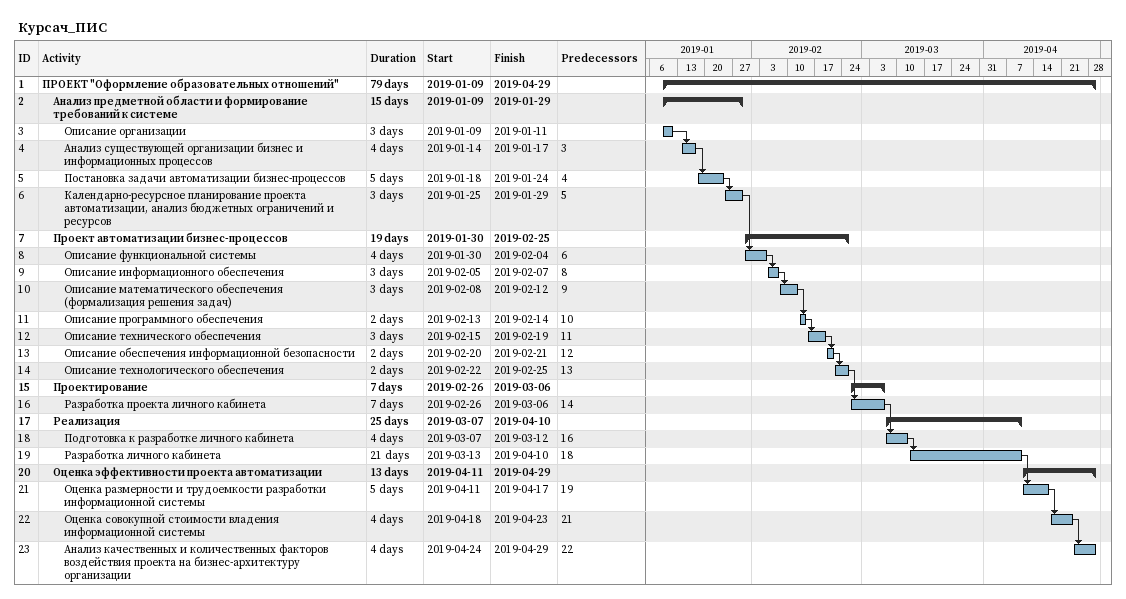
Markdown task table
Курсач_ПИС

| ID | Level | Task | Duration | Start | Finish | Predecessors |
|---|---|---|---|---|---|---|
| 1 | 1 | **ПРОЕКТ "Оформление образовательных отношений"** | 79d | 2019-01-09 | 2019-04-29 |  |
| 2 | 2 | **Анализ предметной области и формирование требований к системе** | 15d | 2019-01-09 | 2019-01-29 |  |
| 3 | 3 | Описание организации | 3d | 2019-01-09 | 2019-01-11 |  |
| 4 | 3 | Анализ существующей организации бизнес и информационных процессов | 4d | 2019-01-14 | 2019-01-17 | 3 |
| 5 | 3 | Постановка задачи автоматизации бизнес-процессов | 5d | 2019-01-18 | 2019-01-24 | 4 |
| 6 | 3 | Календарно-ресурсное планирование проекта автоматизации, анализ бюджетных ограничений и ресурсов | 3d | 2019-01-25 | 2019-01-29 | 5 |
| 7 | 2 | **Проект автоматизации бизнес-процессов** | 19d | 2019-01-30 | 2019-02-25 |  |
| 8 | 3 | Описание функциональной системы | 4d | 2019-01-30 | 2019-02-04 | 6 |
| 9 | 3 | Описание информационного обеспечения | 3d | 2019-02-05 | 2019-02-07 | 8 |
| 10 | 3 | Описание математического обеспечения (формализация решения задач) | 3d | 2019-02-08 | 2019-02-12 | 9 |
| 11 | 3 | Описание программного обеспечения | 2d | 2019-02-13 | 2019-02-14 | 10 |
| 12 | 3 | Описание технического обеспечения | 3d | 2019-02-15 | 2019-02-19 | 11 |
| 13 | 3 | Описание обеспечения информационной безопасности | 2d | 2019-02-20 | 2019-02-21 | 12 |
| 14 | 3 | Описание технологического обеспечения | 2d | 2019-02-22 | 2019-02-25 | 13 |
| 15 | 2 | **Проектирование** | 7d | 2019-02-26 | 2019-03-06 |  |
| 16 | 3 | Разработка проекта личного кабинета | 7d | 2019-02-26 | 2019-03-06 | 14 |
| 17 | 2 | **Реализация** | 25d | 2019-03-07 | 2019-04-10 |  |
| 18 | 3 | Подготовка к разработке личного кабинета | 4d | 2019-03-07 | 2019-03-12 | 16 |
| 19 | 3 | Разработка личного кабинета | 21d | 2019-03-13 | 2019-04-10 | 18 |
| 20 | 2 | **Оценка эффективности проекта автоматизации** | 13d | 2019-04-11 | 2019-04-29 |  |
| 21 | 3 | Оценка размерности и трудоемкости разработки информационной системы | 5d | 2019-04-11 | 2019-04-17 | 19 |
| 22 | 3 | Оценка совокупной стоимости владения информационной системы | 4d | 2019-04-18 | 2019-04-23 | 21 |
| 23 | 3 | Анализ качественных и количественных факторов воздействия проекта на бизнес-архитектуру организации | 4d | 2019-04-24 | 2019-04-29 | 22 |
